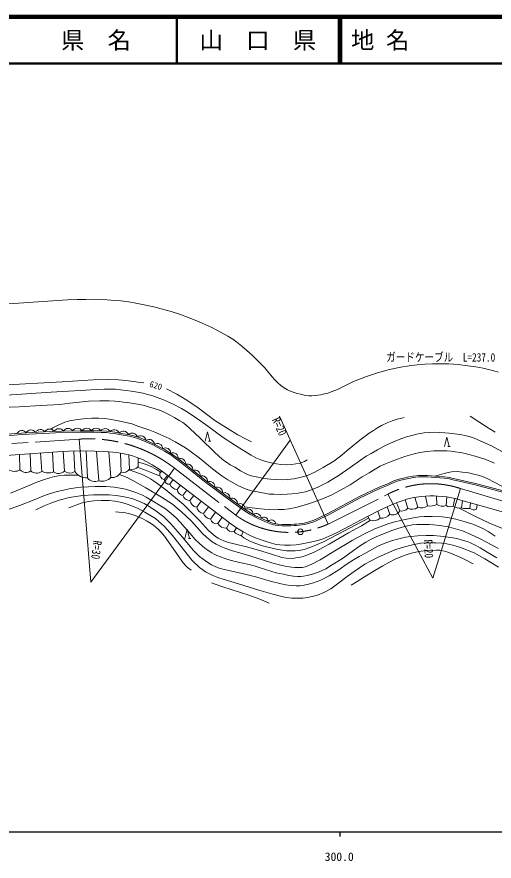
# Model space of a CAD drawing. Units: millimetres, scale not verified. Extents: x 40000 to 680000, y 20000 to 380000.
# Drawn here: x 298658 to 401080, y 198715 to 380000 of the extents above; entities that cross this region are included whole.
import ezdxf
from ezdxf.enums import TextEntityAlignment as Align

# ---------------------------------------------------------------- set-up
doc = ezdxf.new("R2010")
doc.units = ezdxf.units.MM
doc.header["$LTSCALE"] = 1000
doc.linetypes.add('CHAIN', pattern=[18.5, 12, -1.5, 3.5, -1.5])
for name, color, linetype, lineweight in [('M-BGD', 7, 'Continuous', 13), ('M-BMK', 2, 'CHAIN', 13), ('M-BMK-SRVR', 3, 'Continuous', 13), ('M-STR-HTXT', 7, 'Continuous', 13), ('M-TTL', 2, 'Continuous', 140), ('M-TTL-BAND', 7, 'Continuous', 25), ('M-TTL-LINE', 7, 'Continuous', 50)]:
    doc.layers.add(name, color=color, linetype=linetype, lineweight=lineweight)
doc.layers.add('M-TTL-TXT', color=7, linetype='Continuous')
doc.styles.add('ＭＳ ゴシック', font='')
doc.styles.get('ＭＳ ゴシック').set_extended_font_data('MS Gothic')

msp = doc.modelspace()

# ---------------------------------------------------------------- linework, layer by layer
at = {"layer": 'M-BGD'}
for p, q in [((339795, 288914), (340295, 288914)), ((306523, 282305), (306332, 286544)), ((308844, 282416), (308581, 286685)), ((311098, 282351), (310899, 286767)), ((313832, 281013), (313518, 286783)), ((316226, 280402), (315777, 286755)), ((318852, 281094), (318381, 286618)), ((391168, 287754), (391668, 287754)), ((299324, 282721), (299244, 286033)), ((301633, 282508), (301481, 286194)), ((303983, 282407), (303734, 286357)), ((321004, 282220), (320894, 286320)), ((322817, 282907), (322671, 285950)), ((324692, 283480), (324702, 285285)), ((329348, 282015), (329743, 282476)), ((330259, 280627), (330966, 281550)), ((331474, 279633), (332169, 280628)), ((333085, 278490), (333745, 279421)), ((334263, 277196), (335129, 278360)), ((335799, 276164), (336622, 277217)), ((337249, 274714), (338192, 276014)), ((380826, 273933), (380156, 275678)), ((382555, 274504), (381966, 276290)), ((384716, 274696), (384046, 276828)), ((386773, 275030), (386344, 277073)), ((388766, 275302), (388749, 277114)), ((390786, 275074), (390922, 276911)), ((392327, 274950), (392622, 276599)), ((394095, 274567), (394329, 276122)), ((395896, 274462), (396022, 275656)), ((338740, 273365), (339788, 274791)), ((376657, 272389), (376097, 273837)), ((378678, 273184), (378103, 274784)), ((397295, 274276), (397432, 275268)), ((340186, 272160), (341261, 273662)), ((341802, 271188), (342708, 272554)), ((374305, 272001), (373995, 272786)), ((343625, 270216), (344280, 271349)), ((345257, 269466), (345770, 270293)), ((354234, 271115), (354573, 271084)), ((346879, 268645), (347233, 269398)), ((335477, 267983), (335977, 267983))]:
    msp.add_line(p, q, dxfattribs=at)
for points in [[(295298, 300930), (308378, 301638), (315059, 302032), (318359, 302152), (320432, 302083), (322008, 301929), (323687, 301672), (325126, 301467), (325905, 301396)], [(296431, 298792), (306047, 299423), (313454, 299823), (315700, 300012), (317412, 300089), (318806, 300069), (319816, 300034), (320925, 299950), (322146, 299795), (323212, 299641), (324531, 299445), (325730, 299192), (326707, 298945), (327586, 298679), (328786, 298283), (330091, 297795), (332090, 296878), (334012, 295890), (335382, 295082), (338162, 293190), (339630, 292124), (342958, 289649), (345611, 287952), (346941, 287127), (348911, 285872), (349969, 285294), (351040, 284863), (352111, 284506), (353552, 284174), (354391, 284013), (355342, 283906), (356513, 283830), (357571, 283884), (358522, 284013), (359420, 284188), (360378, 284560), (360957, 284887)], [(330779, 300149), (332965, 298986), (335141, 297693), (337555, 296057), (341175, 293364), (344007, 291521), (346097, 290251), (347735, 289368), (349006, 288765)], [(294942, 296132), (299120, 296299), (303812, 296539), (307897, 296789), (309988, 297020), (312079, 297270), (314056, 297465), (316453, 297558), (318433, 297549), (319765, 297493), (320595, 297408), (321509, 297296), (322387, 297192), (323289, 297068), (324969, 296748), (326058, 296526), (326885, 296299), (328142, 295889), (329461, 295452), (330539, 295002), (331548, 294489), (332582, 293924), (333656, 293294), (334277, 292869), (334905, 292381), (335800, 291601), (337998, 289507), (341117, 286493), (342080, 285582), (342559, 285173), (343106, 284749), (343653, 284350), (344437, 283813), (345398, 283286), (346659, 282555), (347689, 281954), (348545, 281625), (349283, 281408), (350337, 281173), (351634, 280890), (353056, 280717), (354064, 280640), (355582, 280621), (356740, 280680), (358177, 280837), (359699, 281134), (360797, 281468), (362489, 282164), (364409, 283204), (366694, 284630), (368115, 285703), (370351, 287510), (372282, 289116), (374260, 290613), (375178, 291205), (376045, 291755), (376931, 292263), (378109, 292830), (379217, 293270), (380296, 293627), (381251, 293861), (381803, 293944)], [(305935, 291462), (306388, 291733), (307389, 292283), (308152, 292642), (308920, 292965), (309918, 293240), (311232, 293487), (312344, 293644), (313611, 293771), (314713, 293822), (316264, 293801), (317465, 293726), (318522, 293615), (320048, 293362), (321764, 292998), (323331, 292593), (324640, 292129), (327215, 291233), (328236, 290819), (329439, 290316), (331307, 289440), (332625, 288774), (334015, 287978), (334845, 287430), (335875, 286725), (337764, 285280), (339331, 283994), (340664, 282923), (341834, 282035), (342617, 281457), (343937, 280622), (345214, 279868), (346207, 279336), (347094, 278911), (347901, 278583), (349001, 278255), (349914, 278078), (350923, 277870), (351792, 277710), (352821, 277542), (353770, 277480), (355224, 277471), (356635, 277498), (357648, 277573), (359013, 277726), (360635, 278044), (361648, 278343), (363262, 279005), (365406, 280093), (367807, 281578), (370218, 283260), (372390, 284813), (373625, 285661), (374671, 286278), (376026, 287050), (377314, 287731), (378202, 288162), (379965, 288945), (381259, 289492), (382245, 289819), (383408, 290125), (384784, 290436), (386100, 290665), (387117, 290771), (388204, 290824), (389433, 290776), (390497, 290714), (391340, 290641), (393127, 290409), (394137, 290262), (394772, 290130), (395763, 289894), (396829, 289508), (398117, 288993), (400498, 287872), (403506, 286260)], [(395954, 294280), (397773, 293040), (399438, 291976), (401298, 290829)], [(296435, 290360), (299672, 290613), (304353, 290867), (308247, 291028), (312214, 291120), (315152, 291109), (316753, 291086), (317887, 291019), (318691, 290934), (319658, 290804), (321107, 290555), (322919, 290238), (323704, 290046), (324478, 289802), (325471, 289438), (326289, 289118), (327807, 288419), (329169, 287704), (330487, 287033), (331855, 286180), (333078, 285289), (334326, 284326), (336129, 282868), (339081, 280503), (344582, 276418), (347154, 274546), (347878, 274074), (348829, 273491), (349887, 272885), (350727, 272475), (351489, 272118), (352483, 271698), (353166, 271421), (353610, 271266), (354161, 271122), (354234, 271115)], [(296460, 290061), (299692, 290314), (304368, 290567), (308256, 290728), (312217, 290820), (315149, 290809), (316742, 290786), (317862, 290720), (318655, 290636), (319613, 290508), (321056, 290260), (322858, 289944), (323624, 289757), (324381, 289518), (325365, 289157), (326172, 288842), (327675, 288150), (329032, 287438), (330340, 286772), (331687, 285932), (332898, 285049), (334140, 284091), (335941, 282634), (338897, 280265), (344405, 276176), (346983, 274299), (347718, 273820), (348676, 273233), (349747, 272619), (350597, 272204), (351367, 271844), (352368, 271421), (353060, 271140), (353523, 270979), (354109, 270825), (354727, 270769), (355586, 270715), (357428, 270721), (358190, 270753), (358681, 270787), (359266, 270857), (359808, 270927), (360399, 271012), (360963, 271146), (361650, 271329), (362359, 271572), (363187, 271936), (365690, 273159), (372327, 276719), (376552, 278725), (378358, 279475), (379701, 280067), (380285, 280277), (381089, 280484), (382029, 280738), (382803, 280908), (383759, 281068), (384870, 281214), (385803, 281248), (386765, 281214), (387584, 281171), (388498, 281076), (390395, 280921), (391458, 280779), (392239, 280609), (392972, 280444), (397042, 279480), (403195, 277852)], [(339045, 288914), (339545, 290914), (340045, 288914)], [(390418, 287754), (390918, 289754), (391418, 287754)], [(291132, 285448), (307357, 286618), (309805, 286751), (312392, 286788), (315367, 286776), (317225, 286683), (318381, 286618), (319325, 286549), (320088, 286449), (320894, 286320), (322025, 286097), (322671, 285950), (323459, 285713), (324275, 285447), (325630, 284931), (326547, 284433), (327723, 283815), (329408, 282714), (329953, 282326), (344280, 271349), (345770, 270293), (347233, 269398), (348462, 268797), (349683, 268234), (351316, 267628), (352360, 267270), (353327, 266958), (354317, 266717), (355104, 266600), (356110, 266561), (357412, 266584), (358578, 266662), (359911, 266849), (361345, 267114), (362974, 267496), (364402, 267945), (365652, 268474), (367391, 269285), (373894, 272736), (376280, 273928), (379182, 275291), (380302, 275736), (381368, 276095), (382564, 276486), (383518, 276731), (384394, 276892), (385415, 276993), (386344, 277073), (387336, 277134), (388194, 277139), (388943, 277106), (389965, 277035), (390922, 276911), (391947, 276734), (392776, 276568), (393914, 276236), (398784, 274896), (407125, 272534)], [(347556, 274769), (350195, 274426), (351732, 274288), (352969, 274195), (353849, 274182), (354767, 274210), (355927, 274249), (357048, 274394), (358537, 274674), (360817, 275292), (363117, 276046), (364978, 276793), (366360, 277412), (368119, 278339), (370168, 279537), (372772, 281231), (374232, 282110), (375527, 282883), (376660, 283495), (377762, 283997), (378854, 284480), (380313, 285060), (381889, 285620), (383894, 286204), (385141, 286484), (386629, 286706), (388156, 286841), (389383, 286822), (390158, 286817), (390947, 286788), (391882, 286717), (392694, 286608), (393815, 286423), (394598, 286285), (395942, 285944), (397011, 285663), (399104, 284998), (401172, 284133)], [(324520, 283290), (326067, 282704), (327867, 282009), (329427, 281368)], [(324697, 284382), (325782, 284083), (326589, 283802), (327600, 283353), (328593, 282835), (329546, 282245)], [(297298, 277703), (300936, 279229), (302946, 280086), (304394, 280608), (305738, 281034), (306723, 281309), (307590, 281477), (308812, 281556), (310713, 281565), (311857, 281601)], [(320617, 281708), (321405, 281459), (322294, 281076), (323534, 280452), (326330, 278883), (329720, 276883), (332048, 275357), (332662, 274854), (333942, 273754), (336108, 271683), (338517, 269046), (339386, 268253), (340555, 267309), (341446, 266752), (342400, 266280), (343505, 265819), (344921, 265326), (347507, 264597), (353392, 262788), (355265, 262296), (356561, 261966), (357573, 261824), (358314, 261756), (359430, 261733), (359909, 261797), (360628, 261943), (361979, 262457), (363777, 263434), (366899, 265374), (370631, 267582), (371929, 268287), (373403, 269039), (375508, 270032), (377182, 270704), (378509, 271196), (379743, 271563), (380986, 271879), (382316, 272159), (383809, 272439), (385061, 272627), (386098, 272692), (387816, 272735), (389921, 272643), (391048, 272534), (392851, 272155), (394877, 271596), (396498, 271045), (397515, 270642), (398633, 270112), (399812, 269481), (401311, 268489)], [(322687, 282707), (324183, 282209), (325520, 281727), (326257, 281394), (326686, 281183), (327300, 280827), (327973, 280398), (328904, 279745), (330597, 278461), (334314, 275364), (337852, 271862), (339785, 269684), (340720, 268890), (341300, 268439), (341852, 268069), (342401, 267802), (343066, 267477), (344081, 267125), (344978, 266900), (346160, 266614), (347981, 266177), (351197, 265267), (353332, 264593), (355508, 263912), (356426, 263741), (357875, 263724), (358557, 263805), (359531, 263992), (360522, 264268), (362438, 265055), (365657, 266753), (369810, 269223), (372611, 270741), (374531, 271917)], [(354573, 271084), (354750, 271068), (355595, 271015), (357421, 271021), (358174, 271052), (358653, 271085), (359229, 271155), (359768, 271224), (360343, 271307), (360889, 271437), (361563, 271616), (362249, 271852), (363060, 272208), (365553, 273426), (372192, 276987), (376430, 279000), (378240, 279751), (379590, 280345), (380197, 280564), (381013, 280774), (381957, 281029), (382746, 281203), (383715, 281365), (384845, 281514), (385803, 281548), (386778, 281514), (387607, 281471), (388526, 281375), (390427, 281219), (391510, 281075), (392303, 280902), (393040, 280736), (397115, 279771), (403280, 278140)], [(388377, 281390), (390378, 281973), (391210, 282156), (391901, 282289), (393142, 282347), (394308, 282264), (395557, 282081), (396465, 281881), (397694, 281599), (398616, 281271), (399557, 280856), (401253, 279998), (404772, 278176)], [(296421, 274062), (299418, 275163), (302374, 276271), (304578, 277194), (305894, 277689), (307327, 278104), (308634, 278401), (309905, 278662), (311204, 278862), (312452, 278996), (314056, 279118), (315454, 279146), (316908, 279163), (317724, 279128), (318669, 279081), (319518, 279017), (320389, 278904), (321227, 278759), (321989, 278589), (323100, 278221), (324207, 277840), (325593, 277283), (326370, 276872), (327987, 275958), (329856, 274803), (330531, 274354), (331357, 273688), (332763, 272485), (333772, 271430), (336172, 268619), (336942, 267801), (337832, 266890), (338974, 265928), (339391, 265625), (339900, 265260), (340495, 264895), (341019, 264622), (341602, 264367), (343911, 263488), (344753, 263244), (345480, 263071), (347165, 262690), (348483, 262376), (349611, 262101), (350643, 261773), (353397, 260873), (354324, 260648), (355861, 260303), (357012, 260072), (358008, 259932), (358903, 259854), (359621, 259860), (360151, 259915), (360942, 260026), (362114, 260318), (363200, 260680), (364170, 261106), (364968, 261504), (366192, 262272), (368555, 263727), (370640, 265185), (371948, 266193), (373530, 267189), (374680, 267827), (376418, 268639), (377548, 269081), (379101, 269696), (380613, 270205), (381952, 270569), (383515, 270908), (384507, 271005), (385653, 271033), (387119, 271023), (388107, 270951), (389410, 270809), (391217, 270485), (392271, 270226), (394263, 269621), (395940, 268942), (398118, 267925), (402008, 265864)], [(302703, 274142), (304513, 275025), (305921, 275591), (307741, 276197), (309949, 276779), (311309, 277027), (312834, 277224), (315135, 277364), (317055, 277371), (318469, 277337), (319937, 277192), (321289, 276994), (322389, 276799), (323507, 276504), (324795, 276039), (325984, 275487), (327411, 274663), (328776, 273715), (330203, 272670), (331683, 271175), (334202, 268267), (336523, 265472), (337840, 264107), (338617, 263527), (339626, 262819), (340414, 262338), (341057, 262023), (341892, 261716), (342859, 261440), (346980, 260465), (350142, 259673), (353322, 258739), (355081, 258297), (356273, 258066), (357493, 257903), (358599, 257836), (359452, 257850), (359966, 257915), (360952, 258095), (362343, 258436), (363868, 259026), (365706, 259997), (367727, 261240), (369572, 262524), (370921, 263391), (372100, 264128), (373457, 264872), (375357, 265950), (376253, 266381), (377849, 267049), (379296, 267542), (380330, 267829), (382028, 268246), (383190, 268437), (384683, 268596), (386518, 268651), (388037, 268642), (389564, 268516), (391806, 268195), (393087, 267961), (394476, 267572), (395293, 267319), (396018, 267039), (396713, 266728), (398106, 265979), (399615, 265067), (401700, 263808)], [(393606, 274515), (396930, 272754), (400090, 271257), (402515, 270263), (405097, 269249), (407726, 268432), (409592, 267942), (410804, 267738), (411962, 267616), (412705, 267630), (413284, 267660), (413774, 267726), (414517, 267870), (415895, 268251), (417473, 268746), (420697, 269983), (425895, 272081), (432481, 274826), (438206, 277307), (440172, 278509)], [(309775, 274556), (312466, 275554), (314047, 275959), (315146, 276099), (316712, 276175), (318475, 276163), (319704, 276030), (321186, 275714), (322726, 275233), (324674, 274460), (326096, 273680), (328377, 272270), (330313, 270545), (332084, 268610), (336307, 263236), (337881, 261733), (339165, 260836), (340677, 260075), (341808, 259648), (343124, 259163), (345283, 258575), (350603, 256929), (353622, 256030), (355542, 255545), (356476, 255338), (357632, 255174), (358852, 255167), (360003, 255189), (361048, 255346), (362004, 255535), (363192, 255830), (364566, 256399), (366009, 257209), (367756, 258462), (369553, 259803), (371034, 260903), (373364, 262447), (374713, 263231), (376177, 263955), (379742, 265536), (381349, 266074), (383578, 266654), (385366, 266958), (387215, 267091), (388609, 267056), (389872, 266979), (390965, 266827), (392235, 266536), (393849, 266077), (396807, 264895), (397974, 264281), (399107, 263628), (402052, 261800)], [(319819, 273696), (321227, 273561), (321991, 273469), (322647, 273325), (323370, 273110), (324380, 272762), (325548, 272285), (326624, 271711), (327347, 271267), (328082, 270764), (329031, 269958), (329583, 269431), (330369, 268491), (332675, 265135), (334162, 263020), (334803, 262242), (335279, 261787), (336066, 261225)], [(346660, 268681), (347391, 268136), (348659, 267446), (349912, 266946), (351381, 266445), (354046, 265748), (355173, 265525), (356503, 265336), (357406, 265308), (358386, 265329), (359247, 265413), (360283, 265665), (361716, 266155), (364439, 267295), (367484, 268849), (374150, 272393)], [(334727, 267983), (335227, 269983), (335727, 267983)], [(370431, 257952), (371710, 258772), (373289, 259777), (375463, 261089), (377207, 262141), (378489, 262869), (379822, 263539), (381026, 264051), (382202, 264502), (383371, 264871), (384298, 265087), (385433, 265264), (386524, 265388), (388615, 265506), (389410, 265495), (390171, 265377), (391124, 265072), (392456, 264579), (394518, 263613), (396619, 262571)], [(340405, 258475), (342671, 257703), (344874, 256969), (348454, 255816), (350792, 254955), (352806, 254128)]]:
    msp.add_lwpolyline(points, dxfattribs=at)
for centre, radius, start, end in [((299695, 290013), 1160, 34.27949, 153.31622), ((301684, 290133), 1160, 33.58394, 152.61356), ((303680, 290239), 1160, 33.47598, 152.50661), ((305672, 290332), 1160, 32.85583, 151.88545), ((307668, 290411), 1160, 32.64776, 151.67997), ((309659, 290472), 1160, 31.81855, 150.84817), ((311655, 290513), 1160, 31.48075, 150.51653), ((313642, 290526), 1160, 30.26059, 149.29021), ((315637, 290510), 1160, 29.81286, 148.8435), ((317598, 290427), 1160, 26.23921, 145.30313), ((319538, 290208), 1160, 21.84782, 140.89623), ((321499, 289888), 1160, 20.58994, 139.61967), ((323402, 289475), 1158, 15.67233, 134.82397), ((325241, 288881), 1160, 9.58452, 128.6313), ((327036, 288114), 1160, 5.10336, 124.15565), ((328809, 287235), 1160, 3.10145, 122.13297), ((330530, 286285), 1159, 359.9479, 119.05388), ((332154, 285221), 1160, 354.56324, 113.62293), ((333732, 284031), 1160, 352.35986, 111.39527), ((298148, 284765), 2358, 235.4675, 299.90316), ((321513, 283612), 1482, 249.91176, 331.60761), ((323348, 284524), 1702, 251.80961, 322.14127), ((335291, 282790), 1160, 351.57952, 110.60928), ((300599, 283931), 1758, 223.49505, 305.99745), ((302871, 283922), 1880, 228.78036, 306.26095), ((305363, 285114), 3039, 242.9904, 292.4307), ((307614, 283817), 1865, 234.17443, 311.28548), ((310022, 284147), 2094, 235.78328, 300.9318), ((313720, 284245), 3235, 215.84706, 271.97894), ((315402, 282167), 1949, 216.34088, 295.04028), ((316949, 282988), 2685, 254.3907, 315.15453), ((319086, 283267), 2185, 263.86301, 331.38658), ((330593, 281839), 1258, 171.97032, 254.56991), ((336851, 281536), 1160, 351.77384, 110.80346), ((338411, 280285), 1160, 351.77384, 110.80346), ((331387, 280766), 1137, 187.05283, 274.40714), ((333224, 280394), 1908, 203.48798, 265.82032), ((340026, 279068), 1160, 353.89384, 112.92346), ((334558, 278648), 1482, 186.10156, 258.52067), ((341631, 277876), 1160, 353.89384, 112.92346), ((343237, 276683), 1160, 353.89384, 112.92346), ((335841, 277885), 1722, 203.59637, 268.60621), ((337557, 276472), 1784, 189.93744, 260.07672), ((344843, 275491), 1160, 353.89384, 112.92346), ((338793, 274922), 1558, 187.66679, 268.02627), ((346484, 274324), 1160, 355.26899, 114.32552), ((348191, 273207), 1160, 359.26287, 118.30982), ((379322, 274792), 1732, 248.17889, 330.25054), ((381225, 275629), 1742, 256.75687, 319.79175), ((383497, 276157), 1903, 240.32822, 309.81859), ((385481, 276480), 1942, 246.77602, 311.69583), ((387396, 277901), 2937, 257.75389, 297.80046), ((390013, 277284), 2342, 237.8274, 289.28396), ((391665, 276371), 1567, 235.84637, 294.97386), ((393626, 276671), 2156, 232.95712, 282.56415), ((395221, 278376), 3972, 253.53142, 279.78521), ((396748, 275520), 1359, 231.1611, 293.72376), ((340332, 273806), 1652, 195.48195, 264.92157), ((341489, 272498), 1346, 194.51048, 283.44976), ((349975, 272215), 1159, 3.47476, 122.55996), ((351747, 271760), 809, 353.67114, 139.51355), ((353267, 271013), 972, 6.03205, 137.41944), ((375181, 274010), 2192, 246.42885, 312.3308), ((377076, 274291), 1947, 257.56947, 325.36348), ((343524, 272222), 2008, 210.97724, 272.87588), ((344929, 270901), 1473, 207.73187, 282.8944), ((347212, 271315), 2691, 223.4101, 262.89198)]:
    msp.add_arc(centre, radius, start, end, dxfattribs=at)
at = {"layer": 'M-BMK'}
for p, q in [((284099, 287491), (311990, 289323)), ((332514, 283070), (345621, 272978)), ((365473, 271099), (378291, 277516)), ((393850, 278723), (407527, 274667))]:
    msp.add_line(p, q, dxfattribs=at)
for centre, radius, start, end in [((314087, 259397), 30000, 52.10213, 94.00784), ((387494, 259759), 20000, 71.47139, 117.39733), ((357181, 289299), 20000, 234.68899, 294.49549)]:
    msp.add_arc(centre, radius, start, end, dxfattribs=at)
at = {"layer": 'M-BMK-SRVR'}
msp.add_circle((359503, 269434), 600, dxfattribs=at)
at = {"layer": 'M-STR-HTXT'}
for p, q in [((365473, 271099), (355036, 294240)), ((311990, 289323), (314518, 258591)), ((345621, 272978), (357337, 289139)), ((332514, 283070), (314518, 258591)), ((378291, 277516), (387904, 259492)), ((393850, 278723), (387904, 259492))]:
    msp.add_line(p, q, dxfattribs=at)
msp.add_lwpolyline([(401938, 303727), (401020, 303989), (399890, 304270), (398710, 304545), (397170, 304839), (395453, 305095), (393373, 305338), (391397, 305489), (387849, 305496), (386233, 305417), (384583, 305276), (382832, 305080), (381033, 304780), (378600, 304247), (376069, 303571), (373707, 302787), (370925, 301679), (367446, 299991), (366335, 299534), (365367, 299215), (364646, 299028), (363898, 298863), (363248, 298742), (362782, 298669), (361929, 298630), (361339, 298654), (360680, 298731), (359783, 298885), (358587, 299209), (357730, 299495), (356758, 299931), (356020, 300379), (355325, 300869), (354638, 301433), (354013, 302042), (353491, 302657), (352750, 303559), (351859, 304605), (350952, 305580), (350160, 306384), (349158, 307367), (348037, 308357), (346950, 309290), (345888, 310171), (344978, 310819), (343899, 311459), (341744, 312642), (340339, 313349), (338402, 314249), (336934, 314876), (335303, 315520), (333767, 316077), (331735, 316742), (329614, 317301), (328040, 317752), (325649, 318272), (324220, 318535), (322670, 318780), (320968, 319001), (319639, 319100), (318002, 319269), (316720, 319339), (315210, 319386), (313480, 319299), (311561, 319343), (309535, 319227), (296961, 318401)], dxfattribs=at)
at = {"layer": 'M-TTL'}
msp.add_line((680000, 380000), (40000, 380000), dxfattribs=at)
at = {"layer": 'M-TTL-BAND'}
for p, q in [((40000, 205000), (579000, 205000)), ((368000, 205000), (368000, 204000))]:
    msp.add_line(p, q, dxfattribs=at)
at = {"layer": 'M-TTL-LINE'}
for p, q in [((333000, 380000), (333000, 370000)), ((367750, 380000), (367750, 370000)), ((368250, 380000), (368250, 370000)), ((40000, 370000), (680000, 370000))]:
    msp.add_line(p, q, dxfattribs=at)

# ---------------------------------------------------------------- texts
at = {"layer": 'M-BGD', "style": 'ＭＳ ゴシック'}
msp.add_text('620', height=1320, rotation=343.504, dxfattribs=at).set_placement((328483, 300851), align=Align.MIDDLE_CENTER)
at = {"layer": 'M-STR-HTXT', "style": 'ＭＳ ゴシック', "width": 0.8}
msp.add_text('ガードケーブル\u3000L=237.0', height=1833, rotation=359.888, dxfattribs=at).set_placement((389623, 305441), align=Align.BOTTOM_CENTER)
msp.add_text('R=20', height=1833, rotation=294.277, dxfattribs=at).set_placement((355036, 294240), align=Align.TOP_LEFT)
for s, rotation, p in [('R=30', 262.819, (314556, 267703)), ('R=20', 273.224, (385454, 267681))]:
    msp.add_text(s, height=1833, rotation=rotation, dxfattribs=at).set_placement(p, align=Align.BOTTOM_LEFT)
at = {"layer": 'M-TTL-BAND', "style": 'ＭＳ ゴシック'}
msp.add_text('300.0', height=1833, dxfattribs=at).set_placement((367844, 198195), align=Align.BOTTOM_CENTER)
at = {"layer": 'M-TTL-TXT', "style": 'ＭＳ ゴシック'}
for s, p in [('県\u3000名', (315625, 375000)), ('山\u3000口\u3000県', (350375, 375000))]:
    msp.add_text(s, height=3666, dxfattribs=at).set_placement(p, align=Align.MIDDLE_CENTER)
msp.add_text('地 名', height=3666, dxfattribs=at).set_placement((370380, 375000), align=Align.MIDDLE_LEFT)

doc.saveas('drawing.dxf')
